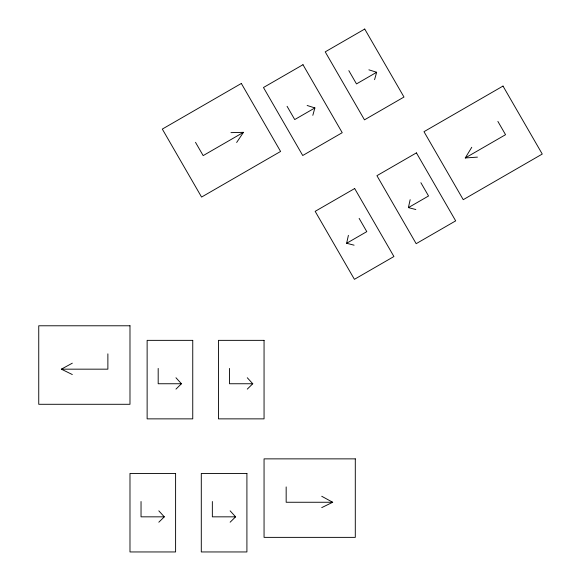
<?xml version="1.0" encoding="UTF-8"?>
<svg xmlns="http://www.w3.org/2000/svg" width="581" height="581" viewBox="0 0 581 581"><rect width="100%" height="100%" fill="white"/><g stroke="black" fill="none" stroke-linecap="round" stroke-linejoin="round"><path stroke-width="0.87" d="M354.083 245.182L346.646 243.272L348.397 235.334M415.843 209.53L408.399 207.613L410.157 199.682M312.818 115.329L314.88 107.935L307.138 105.481M374.578 79.677L376.641 72.276L368.891 69.829M477.444 157.131L465.258 157.959L471.757 147.284M236.641 142.483L243.454 132.337L230.962 132.635M175.963 389.125L181.446 383.75L175.963 377.752M247.274 389.125L252.757 383.75L247.274 377.752M158.816 522.21L164.3 516.836L158.816 510.837M230.127 522.21L235.61 516.836L230.127 510.837M243.454 132.337L203.161 155.606L195.499 142.33M314.88 107.935L294.734 119.563L287.072 106.294M376.641 72.276L356.494 83.911L348.832 70.635M465.258 157.959L505.55 134.698L497.881 121.422M346.646 243.272L366.793 231.637L359.131 218.369M408.399 207.613L428.546 195.986L420.884 182.71M72.32 374.549L61.354 369.167L72.32 363.176M321.721 507.634L332.688 502.26L321.721 496.261M61.354 369.167L107.877 369.167L107.877 353.844M181.446 383.75L158.185 383.75L158.185 368.419M252.757 383.75L229.495 383.75L229.495 368.419M332.688 502.26L286.164 502.26L286.164 486.929M164.3 516.836L141.038 516.836L141.038 501.512M235.61 516.836L212.348 516.836L212.348 501.512M241.333 83.461L162.317 129.084L201.571 197.068L280.587 151.452L241.333 83.461M302.977 64.709L263.469 87.513L302.723 155.505L342.224 132.693L302.977 64.709M364.73 29.05L325.222 51.862L364.476 119.846L403.984 97.034L364.73 29.05M503.001 86.068L423.985 131.684L463.239 199.675L542.255 154.052L503.001 86.068M354.671 188.535L315.163 211.346L354.417 279.33L393.925 256.526L354.671 188.535M416.424 152.876L376.924 175.687L416.17 243.679L455.678 220.867L416.424 152.876M129.984 325.781L38.745 325.781L38.745 404.289L129.984 404.289L129.984 325.781M192.747 340.357L147.131 340.357L147.131 418.865L192.747 418.865L192.747 340.357M264.057 340.357L218.441 340.357L218.441 418.865L264.057 418.865L264.057 340.357M355.296 458.867L264.057 458.867L264.057 537.374L355.296 537.374L355.296 458.867M175.6 473.442L129.984 473.442L129.984 551.95L175.6 551.95L175.6 473.442M246.91 473.442L201.295 473.442L201.295 551.95L246.91 551.95L246.91 473.442"/></g></svg>
